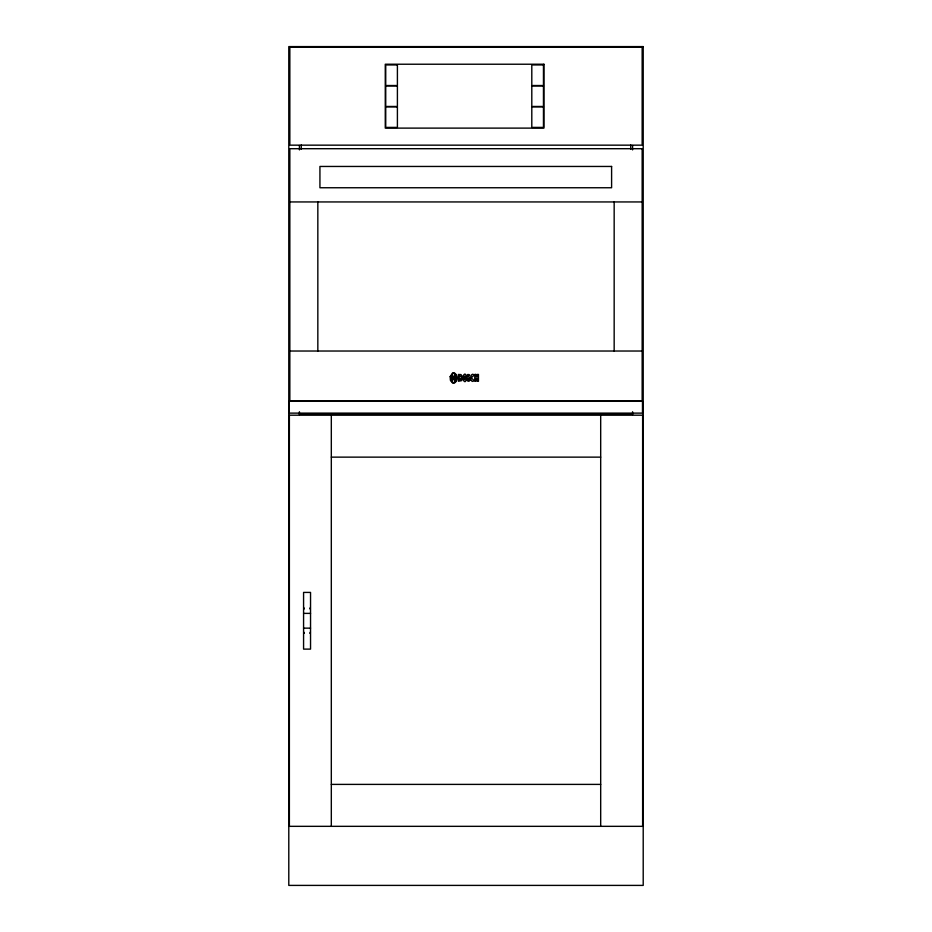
<?xml version="1.0" encoding="UTF-8"?>
<svg xmlns="http://www.w3.org/2000/svg" width="932" height="932" viewBox="0 0 932 932"><rect width="100%" height="100%" fill="white"/><g stroke="black" fill="none" stroke-linecap="round" stroke-linejoin="round"><path stroke-width="1.4" d="M303.576 628.145L303.576 592.414L310.542 592.414L310.542 649.115L303.576 649.115L303.576 628.145L310.542 628.145M310.426 632.106L309.75 633.224M303.785 609.295L304.368 608.107M289.84 201.941L642.16 201.941M289.84 351.026L642.16 351.026M454.653 376.272L452.486 376.272C450.855 370.179 450.913 386.023 452.486 379.545L454.653 379.545M454.653 377.041L452.486 377.041L452.486 378.707L454.653 378.707M299.417 414.018L632.583 414.018M331.314 457.134L600.686 457.134M309.75 608.107L310.333 609.295M303.576 613.384L310.542 613.384M304.368 633.224L303.692 632.106M331.314 784.394L600.686 784.394M288.792 826.334L643.208 826.334M642.626 826.334L642.626 415.194L289.374 415.194L289.374 826.334M632.583 145.52L632.583 149.889M632.583 411.734L632.583 414.647M630.731 145.008L630.731 149.365M614.165 201.941L614.165 351.026M600.686 415.194L600.686 826.334M331.314 415.194L331.314 826.334M317.835 201.941L317.835 351.026M301.269 145.008L301.269 149.365M299.417 145.52L299.417 149.889M299.417 411.734L299.417 414.647M467.946 376.318L469.763 377.716L470.194 379.301A2.878 2.878 0 0 1 469.914 380.419C468.027 383.425 465.115 377.74 468.749 379.895C469.763 378.73 467.771 378.474 467.258 377.833A2.05 2.05 0 0 1 466.897 377.029A2.831 2.831 0 0 1 466.839 376.05L467.06 375.305A2.004 2.004 0 0 1 467.701 374.524C470.905 374.291 469.495 376.05 467.946 376.318M460.723 376.505L459.429 377.145L459.429 375.864L460.723 376.505M465.383 377.973C462.971 383.658 463.484 371.763 465.383 377.973M462.33 377.868C467.515 390.962 467.456 364.773 462.33 377.868M470.497 377.891C470.998 383.949 476.508 380.873 471.65 378.415A3.029 3.029 0 0 1 471.627 377.378C476.45 374.559 471.091 371.798 470.497 377.891M460.851 379.149L459.464 379.825L459.464 378.497L460.851 379.149M461.876 376.307L461.701 380.606L458.393 381.27L458.393 374.454L461.072 374.606L461.876 376.307M451.472 377.46C451.799 384.229 452.672 372.602 451.472 377.46M455.701 377.949C454.933 384.054 454.863 371.915 455.701 377.949M456.191 378.066C453.663 389.32 453.896 366.579 456.191 378.066M450.179 376.621L450.377 380.209L452.626 383.075A2.33 2.33 0 0 0 454.42 383.075C457.892 381.083 457.892 374.874 454.42 372.893A2.33 2.33 0 0 0 452.626 372.893L450.179 376.621M450.622 376.796L451.065 380.594L452.742 382.388A2.027 2.027 0 0 0 454.303 382.388C457.309 380.664 457.309 375.293 454.303 373.569A2.027 2.027 0 0 0 452.742 373.569L450.622 376.796M643.208 46.6L288.792 46.6L288.792 885.4L643.208 885.4L643.208 46.6M642.16 47.194L289.84 47.194L289.84 145.159L642.16 145.159L642.16 47.194M543.927 64.226L385.265 64.226L385.265 128.115L543.927 128.115L543.927 64.226M397.405 64.937L385.732 64.937L385.732 85.523L397.405 85.523L397.405 64.937M543.461 64.937L531.799 64.937L531.799 85.523L543.461 85.523L543.461 64.937M397.405 85.884L385.732 85.884L385.732 106.469L397.405 106.469L397.405 85.884M543.461 85.884L531.799 85.884L531.799 106.469L543.461 106.469L543.461 85.884M397.405 106.819L385.732 106.819L385.732 127.404L397.405 127.404L397.405 106.819M543.461 106.819L531.799 106.819L531.799 127.404L543.461 127.404L543.461 106.819M642.16 148.701L289.84 148.701L289.84 400.713L642.16 400.713L642.16 148.701M611.602 166.455L319.932 166.455L319.932 187.751L611.602 187.751L611.602 166.455M475.914 374.431L474.772 374.431L474.772 381.305L475.891 381.305L475.891 378.602L477.277 378.602L477.277 381.305L478.454 381.305L478.454 374.431L477.266 374.431L477.266 376.971L475.914 376.971L475.914 374.431M642.486 401.308L289.246 401.308L289.246 413.121L642.486 413.121L642.486 401.308"/></g></svg>
